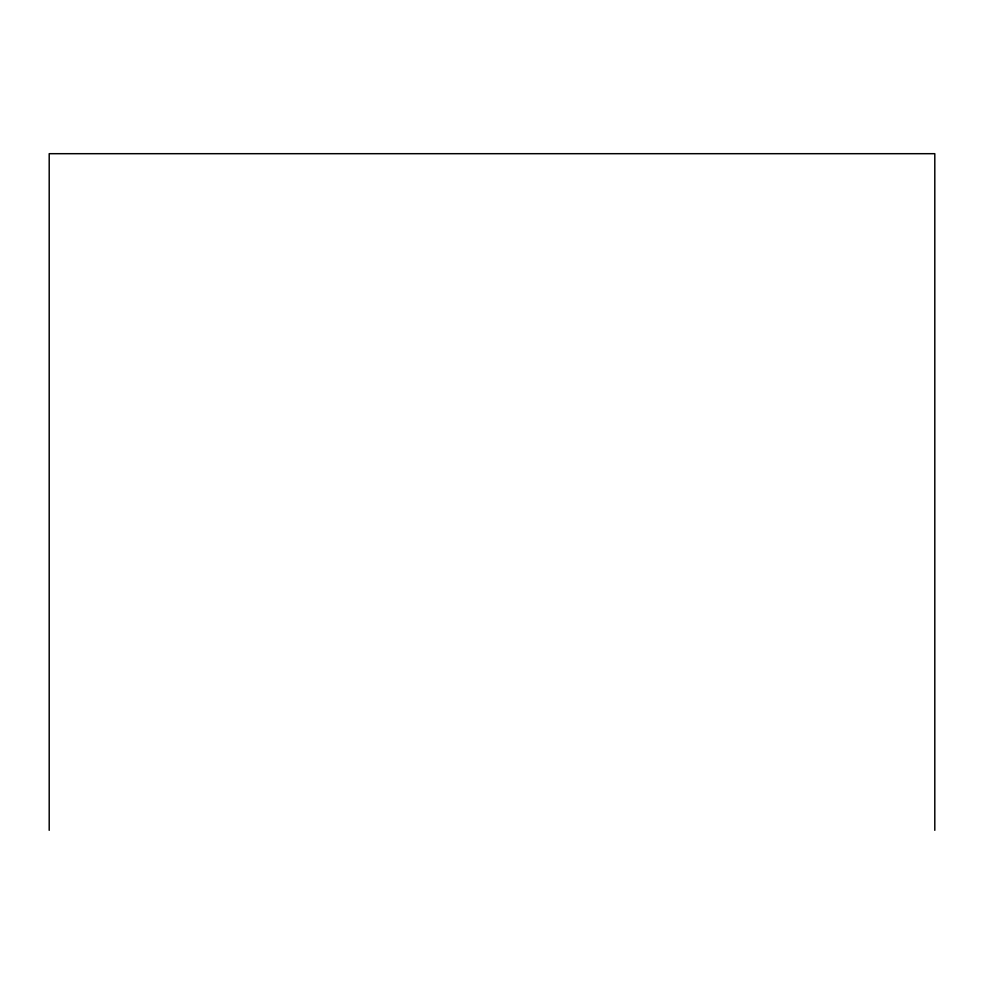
<?xml version="1.0" encoding="UTF-8"?>
<svg xmlns="http://www.w3.org/2000/svg" width="984" height="984" viewBox="0 0 984 984"><rect width="100%" height="100%" fill="white"/><g stroke="black" fill="none" stroke-linecap="round" stroke-linejoin="round"><path stroke-width="1.48" d="M934.8 830.311L934.8 153.689L49.2 153.689L49.2 830.311"/></g></svg>
